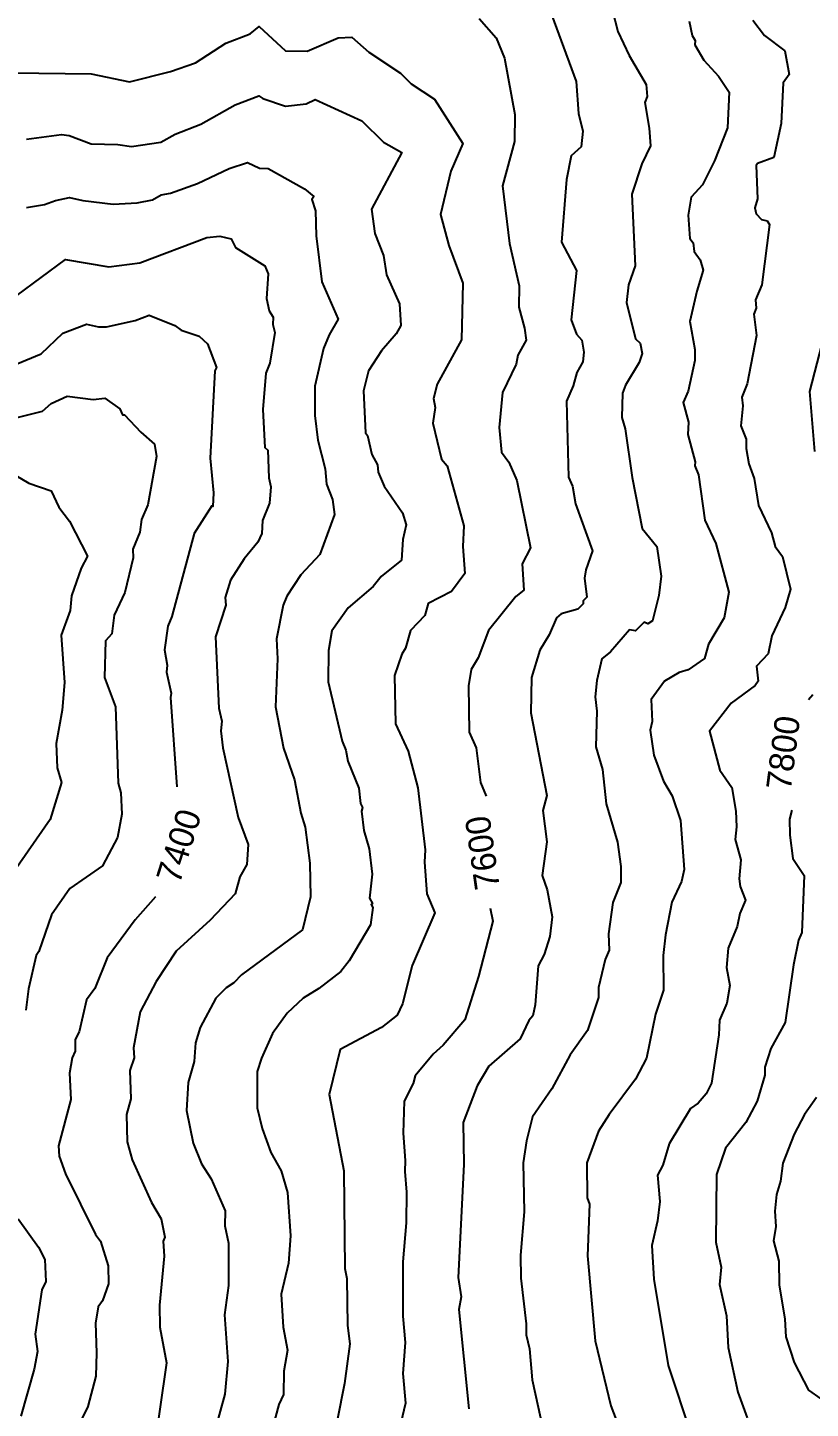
# Model space of a CAD drawing. Extents: x 9339 to 13216, y 3769 to 6935.
# Drawn here: x 9807.2 to 10046.3, y 4794.5 to 5216.5 of the extents above; entities that cross this region are included whole.
import ezdxf
from ezdxf.enums import TextEntityAlignment as Align

# ---------------------------------------------------------------- set-up
doc = ezdxf.new("R2010")
doc.units = 0
doc.header["$MEASUREMENT"] = 0
for name, color, linetype in [('DTM_SURFACE_CON', 9, 'Continuous'), ('DTM_SURFACE_ICON', 251, 'Continuous'), ('DTM_TEXT_ICON', 251, 'Continuous')]:
    doc.layers.add(name, color=color, linetype=linetype)
doc.styles.add('TMODELF', font='tmodelf')

msp = doc.modelspace()

# ---------------------------------------------------------------- linework, layer by layer
at = {"layer": 'DTM_SURFACE_CON', "linetype": 'Continuous', "flags": 128}
for points, elevation in [([(9964.14, 5228.84), (9974.7, 5200.05), (9975.42, 5190.25), (9976.76, 5184.79), (9976.27, 5179.99), (9973.17, 5177.32), (9971.79, 5170.1), (9970.27, 5150.88), (9974.86, 5142.22), (9973.17, 5127.16), (9974.87, 5122.75), (9976.52, 5120.9), (9977.1, 5117.32), (9976.77, 5114.28), (9974.96, 5111.07), (9973.87, 5106.95), (9971.79, 5102.27), (9972.4, 5079.03), (9973.61, 5076.31), (9974.58, 5070.89), (9979.76, 5056.56), (9977.66, 5050.73), (9977.33, 5048.25), (9977.96, 5042.45), (9976.9, 5041.23), (9976.85, 5040.37), (9975.28, 5038.78), (9970.21, 5037.29), (9968.71, 5036.1), (9966.48, 5030.92), (9963.65, 5026.16), (9961.14, 5017.82), (9960.91, 5007.05), (9965.74, 4981.82), (9964.57, 4977.15), (9965.81, 4967.66), (9964.4, 4957.3), (9965.86, 4952.98), (9967.41, 4944.7), (9966.74, 4938.69), (9964.95, 4933.2), (9963.12, 4929.74), (9962.25, 4917.81), (9961.49, 4914.43), (9960.29, 4912.97), (9957.64, 4907.44), (9948.11, 4899.08), (9944.51, 4893.09), (9940.22, 4881.86), (9940.45, 4869.01), (9938.75, 4834.43), (9939.63, 4828.6), (9938.87, 4824.74), (9941.93, 4794.36)], 2328.67), ([(9985.78, 5221.97), (9987.48, 5215.32), (9990.95, 5207.94), (9996.16, 5199.06), (9996.39, 5195.43), (9995.71, 5193.63), (9997.08, 5185.77), (9997.41, 5180.31), (9994.77, 5174.86), (9991.7, 5165.57), (9992.77, 5143.68), (9990.73, 5137.89), (9990.08, 5132.43), (9992.89, 5121.34), (9994.33, 5120.03), (9994.92, 5116.85), (9993.98, 5114.12), (9989.77, 5107.17), (9988.89, 5104.79), (9988.7, 5097.27), (9989.66, 5093.84), (9991.81, 5079.01), (9994.88, 5063.35), (9999.37, 5057.92), (10000.73, 5048.77), (9999.99, 5042.91), (9998.1, 5035.19), (9996.6, 5034.2), (9995.47, 5034.76), (9992.82, 5032.09), (9991.06, 5032.45), (9985.18, 5025.71), (9982.62, 5023.56), (9981.03, 5016.88), (9980.59, 5011.93), (9981.06, 5007.59), (9980.75, 4996.62), (9982.82, 4989.74), (9983.89, 4979.19), (9987.39, 4967.48), (9988.37, 4960.11), (9988.36, 4955.22), (9985.93, 4949.1), (9984.63, 4939.55), (9984.78, 4934.53), (9983.56, 4931.69), (9981.56, 4923.06), (9981.59, 4920.04), (9978.17, 4909.92), (9972.88, 4902.49), (9967.31, 4892.11), (9961.42, 4883.54), (9959.57, 4876.24), (9958.51, 4869.47), (9958.83, 4854.51), (9957.73, 4841.29), (9957.89, 4834.22), (9959.47, 4820.34), (9959.46, 4816.97), (9960.5, 4812.64), (9961.35, 4803.23), (9964.72, 4787.37)], 2340.86), ([(9802.65, 5202.61), (9826.56, 5202.34), (9838.27, 5199.95), (9850.84, 5203.01), (9858.42, 5205.7), (9867.73, 5211.75), (9875.17, 5214.55), (9877.88, 5216.83), (9885.98, 5209.38), (9892.61, 5209.28), (9902.04, 5213.33), (9906.26, 5213.53), (9911.38, 5208.95), (9921.09, 5202.58), (9924.36, 5199.3), (9931.51, 5194.58), (9940.17, 5181.08), (9936.49, 5172.64), (9933.31, 5159.38), (9935.81, 5149.89), (9940.14, 5138.32), (9939.73, 5121.08), (9932.27, 5107.52), (9931.15, 5103.12), (9931.63, 5100.33), (9930.97, 5095.61), (9933.62, 5084.6), (9935.32, 5082.57), (9940.46, 5064.25), (9940.1, 5057.91), (9940.75, 5049.66), (9936.66, 5044.12), (9929.56, 5040.48), (9928.51, 5036.84), (9924.17, 5032.23), (9922.66, 5026.78), (9921.48, 5025), (9919.21, 5018.43), (9919.56, 5003.69), (9923.39, 4995.32), (9926.42, 4984.09), (9928.66, 4965.2), (9928.46, 4961.44), (9929.14, 4951.75), (9931.62, 4945.88), (9924.69, 4929.79), (9921.74, 4918.16), (9920.11, 4914.68), (9915.25, 4910.84), (9902.7, 4904.16), (9899.33, 4890.43), (9903.79, 4867.03), (9904.12, 4837.22), (9904.74, 4834.2), (9904.89, 4819.8), (9905.58, 4814.15), (9904.03, 4802.09), (9901.78, 4790.73)], 2304.29), ([(10009.27, 5218.4), (10010.17, 5214.11), (10011.08, 5212.56), (10011.01, 5211.23), (10013.75, 5206.51), (10018.22, 5201.62), (10021.48, 5196.71), (10020.97, 5185.8), (10017.04, 5175.72), (10013.34, 5168.41), (10009.82, 5164.6), (10008.92, 5159.2), (10009.42, 5152.02), (10010.53, 5150.71), (10010.81, 5148.06), (10012.58, 5145.5), (10013.57, 5142.34), (10011.58, 5135.97), (10009.51, 5126.69), (10010.97, 5118.05), (10011.03, 5114.72), (10008.94, 5105.31), (10007.39, 5101.87), (10009.03, 5095.85), (10008.83, 5092.07), (10011.07, 5083.81), (10010.94, 5082.55), (10012.15, 5079.75), (10014.02, 5065.89), (10017.42, 5058.81), (10021.34, 5043.96), (10019.91, 5036.08), (10015.2, 5028.05), (10013.98, 5023.68), (10008.91, 5020.21), (10006.16, 5019.34), (10001.72, 5016.68), (9997.7, 5011.15), (9998, 5004.38), (9997.32, 5001.77), (9998.43, 4994.07), (10001.38, 4986.16), (10004.05, 4981.73), (10006.64, 4974.16), (10007.74, 4959.18), (10006.9, 4955.5), (10003.92, 4949.18), (10002.03, 4939.23), (10001.36, 4932.85), (10001.4, 4922.24), (9999.02, 4914.92), (9996.25, 4901.46), (9992.87, 4895.09), (9984.78, 4884.28), (9981.57, 4879.2), (9978.04, 4869.54), (9978.15, 4858.83), (9978.8, 4856.86), (9978.24, 4841.09), (9980.58, 4815.15), (9985.29, 4795.2), (9987.43, 4789.68)], 2353.06), ([(10028.69, 5218.71), (10032.31, 5214.11), (10038.48, 5209.4), (10039.83, 5202.12), (10037.92, 5199.62), (10037.33, 5187.12), (10035.12, 5176.81), (10030.1, 5174.91), (10029.69, 5174.3), (10030.12, 5164.17), (10029.31, 5161.38), (10029.74, 5159.51), (10031.38, 5157.8), (10033.09, 5157.4), (10033.79, 5156.34), (10031.48, 5137.81), (10029.47, 5133.3), (10029.75, 5130.77), (10029.06, 5128.87), (10029.83, 5122.38), (10026.96, 5107.56), (10025.32, 5103.51), (10025.62, 5100.91), (10025.06, 5094.74), (10026.69, 5090.66), (10026.68, 5087.86), (10027.5, 5083.2), (10029.15, 5078.65), (10030.48, 5070.39), (10034.36, 5062.02), (10035.55, 5057.9), (10037.76, 5054.8), (10040.23, 5044.86), (10038.58, 5039.26), (10034.49, 5030.62), (10033.39, 5025.05), (10029.81, 5021.32), (10030.35, 5016.77), (10029.42, 5015.39), (10022.07, 5010.04), (10015.51, 5001.4), (10018.63, 4989.53), (10022.33, 4984.24), (10023.47, 4976.98), (10023.69, 4972.22), (10023.28, 4968.37), (10025.06, 4962.12), (10024.57, 4956.35), (10024.85, 4954), (10026.44, 4949.78), (10024.72, 4945.7), (10023.9, 4941.7), (10021.2, 4935.08), (10020.63, 4929.21), (10021.7, 4923.75), (10020.72, 4918.28), (10018.56, 4913.12), (10018.37, 4908.59), (10016.07, 4893.91), (10014.46, 4890.57), (10011.99, 4887.71), (10009.71, 4886.08), (10003.18, 4875.31), (10001.17, 4868.77), (9999.55, 4865.79), (10000.29, 4857.74), (9999.58, 4851.74), (9997.81, 4844.29), (9998.5, 4833.96), (10002.83, 4807.62), (10009.91, 4786.38)], 2365.25), ([(9806.82, 5182.34), (9817.51, 5183.85), (9819.93, 5183.53), (9826.61, 5180.91), (9834.76, 5180.76), (9838.88, 5180.13), (9847.86, 5181.51), (9852.22, 5183.89), (9860.09, 5186.93), (9870.56, 5192.88), (9877.8, 5195.67), (9878.99, 5194.81), (9885.99, 5192.48), (9892.31, 5193.16), (9895.06, 5194.52), (9909.32, 5187.93), (9915.89, 5181.45), (9921.47, 5178.3), (9912.18, 5160.95), (9913.23, 5153.55), (9915.91, 5146.87), (9916.77, 5140.96), (9920.8, 5132.04), (9921.23, 5125.39), (9919.81, 5122.9), (9915.3, 5117.67), (9911.29, 5111.6), (9909.8, 5105.43), (9910.42, 5092.58), (9911, 5091.78), (9912.38, 5086.03), (9914.06, 5082.86), (9914.3, 5080.62), (9916.14, 5076.28), (9921.73, 5068.15), (9922.8, 5064.55), (9921.78, 5060.05), (9921.44, 5053.69), (9915.21, 5048.68), (9912.7, 5045.61), (9905.09, 5039.09), (9900.09, 5032.14), (9899.12, 5026.09), (9899.01, 5016.55), (9903.22, 4998.4), (9904.34, 4995.61), (9904.98, 4992.25), (9908.35, 4984.06), (9908.91, 4979.33), (9909.52, 4978.16), (9909.17, 4976.97), (9909.85, 4971.04), (9911.48, 4965.51), (9912.48, 4957.71), (9911.62, 4950.39), (9912.54, 4948.74), (9912.16, 4948.48), (9912.62, 4947.55), (9911.88, 4942.26), (9905.45, 4931.27), (9902.89, 4927.97), (9896.11, 4922.83), (9891.32, 4919.87), (9886.43, 4915.21), (9881.95, 4909), (9878.62, 4901.54), (9877.29, 4897.4), (9877.34, 4886.31), (9878.88, 4880.01), (9881.46, 4872.72), (9884.59, 4867.1), (9886.57, 4860.47), (9887.47, 4847.24), (9886.84, 4838.8), (9884.63, 4829.38), (9885.28, 4819.32), (9886.61, 4812.24), (9885.42, 4805.83), (9885.35, 4798.75), (9883.91, 4795.7), (9879.1, 4777.89)], 2292.1), ([(9806.83, 5161.45), (9812.37, 5162.36), (9815.72, 5163.65), (9820.02, 5164.53), (9824.02, 5163.59), (9833.32, 5162.47), (9840.64, 5162.89), (9845.36, 5163.79), (9848.02, 5165.38), (9850.83, 5165.88), (9859.05, 5168.8), (9868.77, 5173.45), (9874.31, 5175.29), (9877.97, 5173.47), (9880.63, 5173.37), (9891.81, 5167.19), (9894.63, 5164.82), (9893.99, 5163.9), (9895.14, 5160.44), (9895.35, 5152.83), (9897.06, 5138.74), (9902.08, 5127.36), (9899.34, 5122.62), (9897.59, 5118.41), (9894.95, 5106.92), (9894.92, 5097.91), (9895.82, 5090.38), (9898.04, 5081.62), (9898.53, 5076.93), (9900.36, 5072.26), (9900.96, 5067.66), (9896.45, 5055.44), (9890.61, 5049.23), (9886.41, 5042.68), (9885.26, 5039.96), (9883.26, 5029.62), (9883.52, 5023.59), (9882.86, 5008.92), (9885.3, 4996.3), (9888.74, 4986.59), (9890.63, 4976.4), (9891.93, 4972.08), (9893.41, 4961.08), (9893.64, 4950.86), (9891.12, 4940.71), (9872.49, 4926.93), (9870.17, 4924.5), (9867.83, 4922.96), (9864.65, 4919.89), (9859.93, 4910.87), (9858.47, 4906.17), (9858.03, 4900.45), (9856.2, 4894.02), (9855.7, 4885.47), (9857.76, 4875.48), (9860.32, 4869.23), (9863.22, 4864.58), (9867.56, 4854.8), (9867.43, 4850.26), (9868.51, 4844.92), (9868.52, 4832.04), (9867.34, 4823.08), (9868.34, 4808.77), (9867.47, 4798.8), (9863.94, 4786.2)], 2279.9), ([(9803.92, 5134.64), (9818.78, 5145.56), (9831.95, 5143.37), (9841.49, 5144.59), (9861.94, 5152.35), (9865.95, 5152.78), (9869.32, 5151.95), (9870.69, 5149.23), (9879.6, 5143.7), (9880.67, 5141.18), (9880.15, 5133.64), (9880.94, 5129.88), (9882.15, 5128.01), (9882.07, 5125.74), (9882.73, 5123.31), (9881.22, 5113.94), (9879.98, 5110.84), (9879.06, 5099.8), (9879.61, 5088.13), (9880.56, 5087.28), (9880.91, 5078.89), (9881.47, 5076.11), (9881.08, 5071.1), (9878.96, 5065.83), (9878.75, 5061.86), (9877.52, 5059.18), (9873.33, 5054.14), (9869.12, 5047.64), (9867.57, 5042.25), (9867.69, 5039.99), (9864.59, 5030.3), (9865.62, 5008.5), (9866.47, 5004.48), (9866.24, 5001.51), (9866.81, 4996.34), (9871.51, 4975.11), (9874.6, 4966.8), (9874.19, 4960.72), (9872.03, 4956.88), (9870.6, 4951.72), (9862.99, 4943.73), (9852.59, 4934.23), (9846.42, 4924.95), (9841.52, 4915.7), (9839.52, 4904.64), (9839.69, 4901.58), (9838.46, 4897.74), (9838.68, 4889.07), (9837.42, 4884.33), (9837.63, 4875.91), (9839.16, 4870.41), (9844.99, 4857.43), (9847.94, 4852.41), (9849.09, 4846.78), (9848.61, 4845.58), (9848.89, 4841.04), (9847.47, 4825.97), (9847.54, 4819.24), (9849.58, 4808.43), (9845.39, 4779.31)], 2267.71), ([(9794.84, 5095.1), (9811.69, 5099.23), (9814.42, 5101.55), (9819.22, 5103.87), (9827.23, 5102.79), (9830.74, 5103.19), (9835.34, 5099.92), (9836.19, 5098.11), (9836.79, 5098.14), (9841.74, 5092.79), (9845.93, 5089.11), (9846.57, 5085.35), (9843.87, 5070.63), (9841.93, 5066.14), (9841.43, 5062.25), (9839.28, 5057.1), (9839.39, 5054.45), (9836.92, 5043.83), (9833.59, 5036.85), (9832.91, 5031.24), (9830.94, 5029.04), (9830.72, 5017.86), (9833.99, 5008.85), (9834.86, 4985.52), (9835.64, 4982.55), (9836.01, 4976.08), (9834.64, 4968.9), (9830.06, 4960.33), (9820.06, 4953.41), (9814.53, 4945.27), (9810.63, 4934.09), (9809.81, 4932.91), (9807.48, 4922.67), (9806.69, 4916.21)], 2243.33), ([(9803.64, 5079.61), (9807.57, 5077.2), (9814.36, 5074.94), (9816.72, 5069.91), (9820.02, 5065.64), (9825.5, 5054.89), (9823.53, 5051.28), (9820.64, 5042.76), (9820.16, 5038.36), (9817.47, 5030.78), (9818.46, 5016.36), (9817.72, 5007.83), (9815.91, 4997.69), (9816.25, 4990.28), (9817.58, 4985.79), (9814.09, 4974.44), (9802.29, 4957.45)], 2231.14), ([(10048.16, 4889.51), (10044.45, 4884.25), (10041.32, 4878.28), (10037.89, 4869.43), (10037.2, 4863.87), (10035.89, 4859.8), (10035.45, 4854.7), (10035.69, 4850.01), (10034.99, 4845.69), (10036.68, 4839.48), (10036.71, 4832.27), (10038.52, 4821.7), (10038.74, 4816.3), (10041.28, 4808.49), (10045.66, 4800.05), (10049.51, 4797.36)], 2389.63), ([(9804.35, 4852.43), (9810.48, 4843.75), (9812.44, 4839.97), (9812.76, 4833.21), (9811.57, 4830.67), (9809.45, 4817.17), (9810.25, 4811.87), (9809.21, 4806.47), (9805.1, 4792.11)], 2243.33)]:
    msp.add_lwpolyline(points, dxfattribs=dict(at, elevation=elevation))
at = {"layer": 'DTM_SURFACE_ICON', "linetype": 'Continuous', "flags": 128}
for points, elevation in [([(9945.15, 5219.25), (9950.31, 5213.31), (9952.9, 5207.17), (9956.02, 5189.88), (9955.87, 5181.66), (9952.22, 5168.07), (9954.34, 5150.54), (9957.37, 5137.53), (9957.28, 5131.08), (9958.99, 5124.64), (9959.44, 5120.96), (9956.9, 5116.36), (9956.37, 5113.66), (9952.29, 5104.98), (9951.27, 5094.3), (9951.93, 5086.67), (9954.15, 5083.66), (9956.64, 5078.07), (9960.79, 5057.52), (9958.24, 5052.58), (9958.78, 5044.5), (9956.36, 5042.6), (9947.92, 5032.26), (9944.78, 5023.85), (9942.66, 5020.29), (9941.83, 5015.26), (9942.09, 5001.14), (9944.16, 4996.32), (9945.5, 4985.73), (9947.23, 4981.59)], 2316.48), ([(9803.66, 5113.64), (9811.36, 5116.79), (9817.97, 5123.04), (9825.14, 5125.87), (9828.83, 5125.03), (9831.29, 5124.99), (9840, 5126.96), (9844.31, 5128.63), (9852.15, 5125.42), (9854.11, 5124.02), (9859.55, 5122.13), (9862.09, 5119.86), (9864.9, 5112.57), (9864.35, 5111.57), (9862.99, 5084.9), (9863.93, 5074.32), (9863.78, 5070.16), (9863.49, 5070.33), (9858.07, 5061.87), (9851.22, 5036.47), (9850.02, 5033.54), (9848.95, 5026.33), (9849.78, 5021.6), (9849.65, 5019.43), (9851.07, 5013.08), (9850.82, 5011.77), (9852.72, 4984.44)], 2255.52), ([(10050.54, 5122.57), (10045.99, 5105.3), (10047.58, 5086.92)], 2377.44), ([(10047.07, 5012.54), (10045.69, 5010.98)], 2377.44), ([(10040.65, 4977.31), (10039.93, 4974.54), (10039.97, 4969.61), (10040.96, 4962.54), (10044.37, 4957.29), (10043.7, 4939.93), (10042.63, 4937.59), (10041.09, 4929.99), (10038.58, 4912.42), (10034.18, 4904.49), (10032.4, 4898.76), (10032.42, 4896.26), (10030.06, 4888.41), (10026.6, 4881.83), (10020.35, 4873.95), (10017.59, 4865.97), (10017.45, 4845.26), (10019.03, 4837.59), (10018.55, 4832.31), (10020.7, 4822.79), (10021.13, 4813.07), (10024.13, 4799.39), (10027.02, 4791.54)], 2377.44), ([(9846.23, 4950.78), (9840.06, 4943.74), (9831.52, 4932.16), (9827.67, 4922.83), (9825.2, 4919.36), (9822.96, 4909.58), (9821.76, 4907.2), (9821.69, 4903.64), (9820.81, 4901.61), (9819.95, 4896.88), (9820.34, 4888.91), (9816.58, 4874.76), (9816.82, 4871.55), (9818.74, 4866.2), (9827.91, 4847.6), (9829.46, 4845.57), (9831.75, 4838.06), (9831.9, 4832.58), (9830.06, 4827.31), (9828.78, 4825.48), (9827.9, 4820.5), (9828.28, 4811.49), (9828.01, 4804.34), (9825.55, 4795.08), (9821.03, 4785.67)], 2255.52), ([(9948.51, 4947.39), (9949.24, 4943.36), (9944.96, 4926.44), (9940.73, 4913.26), (9934.16, 4905.48), (9931.03, 4902.69), (9925.57, 4896.15), (9925, 4893.75), (9922.25, 4888.34), (9921.88, 4878.6), (9922.53, 4870.25), (9922.36, 4866.89), (9922.93, 4860.5), (9922.86, 4851.18), (9921.82, 4839.3), (9921.84, 4822.62), (9922.47, 4814.6), (9921.81, 4805.09), (9922.6, 4796.03), (9921.18, 4790.01)], 2316.48)]:
    msp.add_lwpolyline(points, dxfattribs=dict(at, elevation=elevation))

# ---------------------------------------------------------------- texts
at = {"layer": 'DTM_TEXT_ICON', "linetype": 'Continuous', "style": 'TMODELF'}
for s, rotation, p in [('7800', 82.6152, (10037.95, 4994.82, 2377.44)), ('7400', 72.3528, (9853.37, 4966.37, 2255.52)), ('7600', 98.167, (9946.09, 4964.24, 2316.48))]:
    msp.add_text(s, height=7.62, rotation=rotation, dxfattribs=at).set_placement(p, align=Align.MIDDLE_CENTER)

doc.saveas('drawing.dxf')
